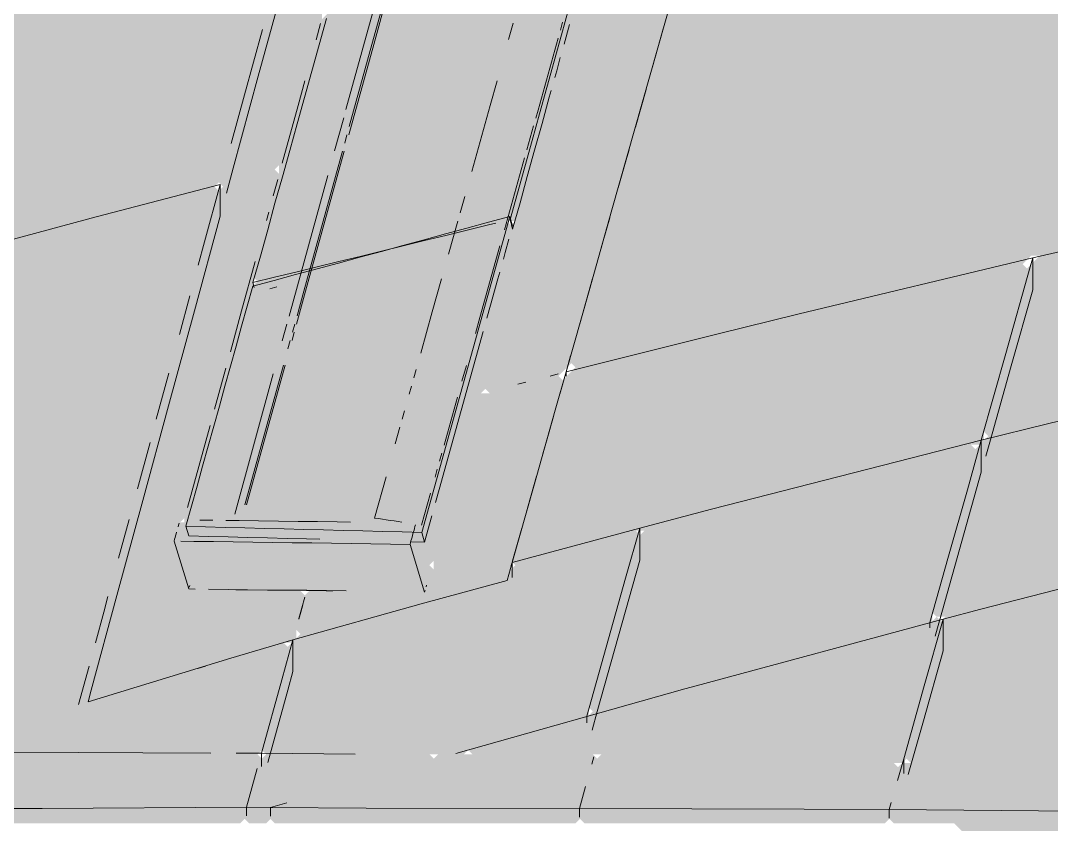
# Model space of a CAD drawing. Header units: millimetres. Extents: x 0 to 84100, y 0 to 59400.
# Drawn here: x 23284 to 24483, y 35242 to 36176 of the extents above; entities that cross this region are included whole.
import ezdxf

# ---------------------------------------------------------------- set-up
doc = ezdxf.new("R2010")
doc.units = ezdxf.units.MM
doc.layers.add('10_見えがかり', color=7, linetype='Continuous', lineweight=13)
doc.layers.add('12_見えがかり（ガラス）', color=5, linetype='Continuous', lineweight=9)

msp = doc.modelspace()

# ---------------------------------------------------------------- hatches: boundary and pattern name
at = {"layer": '10_見えがかり', "true_color": 0xbdbdbd}
for points in [[(24564.3, 38388.1), (24554.3, 38378.1), (24554.3, 38348.1), (24544.3, 38338.1), (24544.3, 38308.1), (24534.3, 38298.1), (24534.3, 38278.1), (24524.3, 38268.1), (24524.3, 38238.1), (24514.3, 38228.1), (24514.3, 38208.1), (24504.3, 38198.1), (24504.3, 38168.1), (24494.3, 38158.1), (24494.3, 38138.1), (24484.3, 38128.1), (24484.3, 38098.1), (24474.3, 38088.1), (24474.3, 38068.1), (24464.3, 38058.1), (24464.3, 38028.1), (24454.3, 38018.1), (24454.3, 37988.1), (24444.3, 37978.1), (24444.3, 37958.1), (24434.3, 37948.1), (24434.3, 37918.1), (24424.3, 37908.1), (24424.3, 37888.1), (24414.3, 37878.1), (24414.3, 37848.1), (24404.3, 37838.1), (24404.3, 37818.1), (24394.3, 37808.1), (24394.3, 37778.1), (24384.3, 37768.1), (24384.3, 37738.1), (24374.3, 37728.1), (24374.3, 37708.1), (24364.3, 37698.1), (24364.3, 37668.1), (24354.3, 37658.1), (24354.3, 37638.1), (24344.3, 37628.1), (24344.3, 37598.1), (24334.3, 37588.1), (24334.3, 37568.1), (24324.3, 37558.1), (24324.3, 37528.1), (24314.3, 37518.1), (24314.3, 37498.1), (24304.3, 37488.1), (24304.3, 37458.1), (24294.3, 37448.1), (24294.3, 37418.1), (24284.3, 37408.1), (24284.3, 37388.1), (24274.3, 37378.1), (24274.3, 37348.1), (24264.3, 37338.1), (24264.3, 37318.1), (24254.3, 37308.1), (24254.3, 37278.1), (24244.3, 37268.1), (24244.3, 37248.1), (24234.3, 37238.1), (24234.3, 37208.1), (24224.3, 37198.1), (24224.3, 37168.1), (24214.3, 37158.1), (24214.3, 37138.1), (24204.3, 37128.1), (24204.3, 37098.1), (24194.3, 37088.1), (24194.3, 37068.1), (24184.3, 37058.1), (24184.3, 37028.1), (24174.3, 37018.1), (24174.3, 36998.1), (24164.3, 36988.1), (24164.3, 36958.1), (24154.3, 36948.1), (24154.3, 36928.1), (24144.3, 36918.1), (24144.3, 36888.1), (24134.3, 36878.1), (24134.3, 36848.1), (24124.3, 36838.1), (24124.3, 36818.1), (24114.3, 36808.1), (24114.3, 36778.1), (24104.3, 36768.1), (24104.3, 36748.1), (24094.3, 36738.1), (24094.3, 36708.1), (24084.3, 36698.1), (24084.3, 36678.1), (24074.3, 36668.1), (24074.3, 36638.1), (24064.3, 36628.1), (24064.3, 36608.1), (24054.3, 36598.1), (24054.3, 36568.1), (24044.3, 36558.1), (24044.3, 36528.1), (24034.3, 36518.1), (24034.3, 36498.1), (24024.3, 36488.1), (24024.3, 36458.1), (24014.3, 36448.1), (24014.3, 36428.1), (24004.3, 36418.1), (24004.3, 36388.1), (23994.3, 36378.1), (23994.3, 36358.1), (23984.3, 36348.1), (23984.3, 36318.1), (23974.3, 36308.1), (23974.3, 36288.1), (23964.3, 36278.1), (23964.3, 36248.1), (23954.3, 36238.1), (23954.3, 36208.1), (23944.3, 36198.1), (23944.3, 36178.1), (23934.3, 36168.1), (23934.3, 36138.1), (23924.3, 36128.1), (23924.3, 36108.1), (23914.3, 36098.1), (23914.3, 36068.1), (23904.3, 36058.1), (23904.3, 36038.1), (23894.3, 36028.1), (23894.3, 35998.1), (23884.3, 35988.1), (23884.3, 35968.1), (23874.3, 35958.1), (23874.3, 35928.1), (23864.3, 35918.1), (23864.3, 35898.1), (23854.3, 35888.1), (23854.3, 35858.1), (23844.3, 35848.1), (23844.3, 35818.1), (23834.3, 35808.1), (23834.3, 35788.1), (23824.3, 35778.1), (23824.3, 35748.1), (23814.3, 35738.1), (23814.3, 35718.1), (23804.3, 35708.1), (23804.3, 35678.1), (23794.3, 35668.1), (23794.3, 35648.1), (23784.3, 35638.1), (23784.3, 35608.1), (23774.3, 35598.1), (23774.3, 35578.1), (23764.3, 35568.1), (23764.3, 35548.1), (23759.3, 35543.1), (23754.3, 35548.1), (23754.3, 35568.1), (23749.3, 35573.1), (23749.3, 35573.1), (23754.3, 35578.1), (23754.3, 35588.1), (23764.3, 35598.1), (23764.3, 35618.1), (23774.3, 35628.1), (23774.3, 35658.1), (23784.3, 35668.1), (23784.3, 35688.1), (23794.3, 35698.1), (23794.3, 35728.1), (23804.3, 35738.1), (23804.3, 35768.1), (23814.3, 35778.1), (23814.3, 35798.1), (23824.3, 35808.1), (23824.3, 35838.1), (23834.3, 35848.1), (23834.3, 35868.1), (23844.3, 35878.1), (23844.3, 35908.1), (23854.3, 35918.1), (23854.3, 35938.1), (23864.3, 35948.1), (23864.3, 35978.1), (23874.3, 35988.1), (23874.3, 36008.1), (23884.3, 36018.1), (23884.3, 36048.1), (23894.3, 36058.1), (23894.3, 36088.1), (23904.3, 36098.1), (23904.3, 36118.1), (23914.3, 36128.1), (23914.3, 36158.1), (23924.3, 36168.1), (23924.3, 36188.1), (23934.3, 36198.1), (23934.3, 36228.1), (23944.3, 36238.1), (23944.3, 36268.1), (23954.3, 36278.1), (23954.3, 36298.1), (23964.3, 36308.1), (23964.3, 36328.1), (23974.3, 36338.1), (23974.3, 36368.1), (23984.3, 36378.1), (23984.3, 36408.1), (23994.3, 36418.1), (23994.3, 36438.1), (24004.3, 36448.1), (24004.3, 36478.1), (24014.3, 36488.1), (24014.3, 36508.1), (24024.3, 36518.1), (24024.3, 36548.1), (24034.3, 36558.1), (24034.3, 36588.1), (24044.3, 36598.1), (24044.3, 36618.1), (24054.3, 36628.1), (24054.3, 36658.1), (24064.3, 36668.1), (24064.3, 36688.1), (24074.3, 36698.1), (24074.3, 36728.1), (24084.3, 36738.1), (24084.3, 36758.1), (24094.3, 36768.1), (24094.3, 36798.1), (24104.3, 36808.1), (24104.3, 36828.1), (24114.3, 36838.1), (24114.3, 36868.1), (24124.3, 36878.1), (24124.3, 36908.1), (24134.3, 36918.1), (24134.3, 36938.1), (24144.3, 36948.1), (24144.3, 36978.1), (24154.3, 36988.1), (24154.3, 37008.1), (24164.3, 37018.1), (24164.3, 37038.1), (24174.3, 37048.1), (24174.3, 37078.1), (24184.3, 37088.1), (24184.3, 37118.1), (24194.3, 37128.1), (24194.3, 37148.1), (24204.3, 37158.1), (24204.3, 37188.1), (24214.3, 37198.1), (24214.3, 37218.1), (24224.3, 37228.1), (24224.3, 37258.1), (24234.3, 37268.1), (24234.3, 37298.1), (24244.3, 37308.1), (24244.3, 37328.1), (24254.3, 37338.1), (24254.3, 37368.1), (24264.3, 37378.1), (24264.3, 37398.1), (24274.3, 37408.1), (24274.3, 37438.1), (24284.3, 37448.1), (24284.3, 37468.1), (24294.3, 37478.1), (24294.3, 37508.1), (24304.3, 37518.1), (24304.3, 37538.1), (24314.3, 37548.1), (24314.3, 37578.1), (24324.3, 37588.1), (24324.3, 37618.1), (24334.3, 37628.1), (24334.3, 37648.1), (24344.3, 37658.1), (24344.3, 37688.1), (24354.3, 37698.1), (24354.3, 37718.1), (24364.3, 37728.1), (24364.3, 37758.1), (24374.3, 37768.1), (24374.3, 37788.1), (24384.3, 37798.1), (24384.3, 37828.1), (24394.3, 37838.1), (24394.3, 37858.1), (24404.3, 37868.1), (24404.3, 37898.1), (24414.3, 37908.1), (24414.3, 37938.1), (24424.3, 37948.1), (24424.3, 37968.1), (24434.3, 37978.1), (24434.3, 38008.1), (24444.3, 38018.1), (24444.3, 38038.1), (24454.3, 38048.1), (24454.3, 38078.1), (24464.3, 38088.1), (24464.3, 38108.1), (24474.3, 38118.1), (24474.3, 38148.1), (24484.3, 38158.1), (24484.3, 38178.1), (24494.3, 38188.1), (24494.3, 38218.1), (24504.3, 38228.1), (24504.3, 38248.1), (24514.3, 38258.1), (24514.3, 38288.1), (24524.3, 38298.1), (24524.3, 38328.1), (24534.3, 38338.1), (24534.3, 38358.1), (24544.3, 38368.1), (24544.3, 38398.1), (24554.3, 38408.1), (24554.3, 38428.1), (24564.3, 38438.1)], [(23804.3, 36798.1), (23804.3, 36788.1), (23794.3, 36778.1), (23794.3, 36758.1), (23794.3, 36748.1), (23784.3, 36738.1), (23784.3, 36718.1), (23784.3, 36708.1), (23774.3, 36698.1), (23774.3, 36688.1), (23774.3, 36678.1), (23764.3, 36668.1), (23764.3, 36648.1), (23764.3, 36638.1), (23754.3, 36628.1), (23754.3, 36608.1), (23754.3, 36598.1), (23744.3, 36588.1), (23744.3, 36568.1), (23734.3, 36558.1), (23734.3, 36538.1), (23734.3, 36528.1), (23724.3, 36518.1), (23724.3, 36498.1), (23724.3, 36488.1), (23714.3, 36478.1), (23714.3, 36468.1), (23714.3, 36458.1), (23704.3, 36448.1), (23704.3, 36428.1), (23704.3, 36418.1), (23694.3, 36408.1), (23694.3, 36388.1), (23684.3, 36378.1), (23684.3, 36358.1), (23684.3, 36348.1), (23674.3, 36338.1), (23674.3, 36318.1), (23674.3, 36308.1), (23664.3, 36298.1), (23664.3, 36288.1), (23664.3, 36278.1), (23654.3, 36268.1), (23654.3, 36248.1), (23654.3, 36238.1), (23644.3, 36228.1), (23644.3, 36208.1), (23644.3, 36198.1), (23634.3, 36188.1), (23634.3, 36178.1), (23634.3, 36168.1), (23624.3, 36158.1), (23624.3, 36138.1), (23624.3, 36128.1), (23614.3, 36118.1), (23614.3, 36098.1), (23614.3, 36088.1), (23604.3, 36078.1), (23604.3, 36068.1), (23604.3, 36058.1), (23594.3, 36048.1), (23594.3, 36028.1), (23594.3, 36018.1), (23579.3, 36003.1), (23569.3, 36003.1), (23559.3, 35993.1), (23529.3, 35993.1), (23519.3, 35983.1), (23514.3, 35988.1), (23514.3, 35998.1), (23524.3, 36008.1), (23524.3, 36028.1), (23534.3, 36038.1), (23534.3, 36068.1), (23544.3, 36078.1), (23544.3, 36108.1), (23554.3, 36118.1), (23554.3, 36138.1), (23564.3, 36148.1), (23564.3, 36178.1), (23574.3, 36188.1), (23574.3, 36218.1), (23584.3, 36228.1), (23584.3, 36248.1), (23594.3, 36258.1), (23594.3, 36288.1), (23604.3, 36298.1), (23604.3, 36328.1), (23614.3, 36338.1), (23614.3, 36358.1), (23624.3, 36368.1), (23624.3, 36398.1), (23634.3, 36408.1), (23634.3, 36438.1), (23644.3, 36448.1), (23644.3, 36468.1), (23654.3, 36478.1), (23654.3, 36508.1), (23664.3, 36518.1), (23664.3, 36548.1), (23674.3, 36558.1), (23674.3, 36578.1), (23684.3, 36588.1), (23684.3, 36618.1), (23694.3, 36628.1), (23694.3, 36658.1), (23704.3, 36668.1), (23704.3, 36688.1), (23714.3, 36698.1), (23714.3, 36728.1), (23724.3, 36738.1), (23724.3, 36768.1), (23734.3, 36778.1), (23734.3, 36788.1), (23739.3, 36793.1), (23769.3, 36793.1), (23779.3, 36803.1), (23799.3, 36803.1)], [(23734.3, 36788.1), (23734.3, 36778.1), (23724.3, 36768.1), (23724.3, 36738.1), (23714.3, 36728.1), (23714.3, 36698.1), (23704.3, 36688.1), (23704.3, 36668.1), (23694.3, 36658.1), (23694.3, 36628.1), (23684.3, 36618.1), (23684.3, 36588.1), (23674.3, 36578.1), (23674.3, 36558.1), (23664.3, 36548.1), (23664.3, 36518.1), (23654.3, 36508.1), (23654.3, 36478.1), (23644.3, 36468.1), (23644.3, 36448.1), (23634.3, 36438.1), (23634.3, 36408.1), (23624.3, 36398.1), (23624.3, 36368.1), (23614.3, 36358.1), (23614.3, 36338.1), (23604.3, 36328.1), (23604.3, 36298.1), (23594.3, 36288.1), (23594.3, 36258.1), (23584.3, 36248.1), (23584.3, 36228.1), (23574.3, 36218.1), (23574.3, 36188.1), (23564.3, 36178.1), (23564.3, 36148.1), (23554.3, 36138.1), (23554.3, 36118.1), (23544.3, 36108.1), (23544.3, 36078.1), (23534.3, 36068.1), (23534.3, 36038.1), (23524.3, 36028.1), (23524.3, 36008.1), (23514.3, 35998.1), (23514.3, 35988.1), (23509.3, 35983.1), (23489.3, 35983.1), (23479.3, 35973.1), (23449.3, 35973.1), (23439.3, 35963.1), (23419.3, 35963.1), (23409.3, 35953.1), (23379.3, 35953.1), (23369.3, 35943.1), (23339.3, 35943.1), (23329.3, 35933.1), (23299.3, 35933.1), (23289.3, 35923.1), (23269.3, 35923.1), (23259.3, 35913.1), (23229.3, 35913.1), (23219.3, 35903.1), (23189.3, 35903.1), (23179.3, 35893.1), (23149.3, 35893.1), (23139.3, 35883.1), (23119.3, 35883.1), (23109.3, 35873.1), (23079.3, 35873.1), (23069.3, 35863.1), (23049.3, 35863.1), (23039.3, 35853.1), (23009.3, 35853.1), (22999.3, 35843.1), (22969.3, 35843.1), (22959.3, 35833.1), (22939.3, 35833.1), (22934.3, 35838.1), (22934.3, 35848.1), (22944.3, 35858.1), (22944.3, 35888.1), (22954.3, 35898.1), (22954.3, 35918.1), (22964.3, 35928.1), (22964.3, 35958.1), (22974.3, 35968.1), (22974.3, 35998.1), (22984.3, 36008.1), (22984.3, 36028.1), (22994.3, 36038.1), (22994.3, 36068.1), (23004.3, 36078.1), (23004.3, 36108.1), (23014.3, 36118.1), (23014.3, 36138.1), (23024.3, 36148.1), (23024.3, 36178.1), (23034.3, 36188.1), (23034.3, 36218.1), (23044.3, 36228.1), (23044.3, 36248.1), (23054.3, 36258.1), (23054.3, 36288.1), (23064.3, 36298.1), (23064.3, 36328.1), (23074.3, 36338.1), (23074.3, 36368.1), (23084.3, 36378.1), (23084.3, 36398.1), (23094.3, 36408.1), (23094.3, 36438.1), (23104.3, 36448.1), (23104.3, 36478.1), (23114.3, 36488.1), (23114.3, 36508.1), (23124.3, 36518.1), (23124.3, 36548.1), (23134.3, 36558.1), (23134.3, 36588.1), (23144.3, 36598.1), (23144.3, 36618.1), (23154.3, 36628.1), (23154.3, 36658.1), (23179.3, 36683.1), (23219.3, 36683.1), (23229.3, 36693.1), (23269.3, 36693.1), (23279.3, 36703.1), (23319.3, 36703.1), (23329.3, 36713.1), (23369.3, 36713.1), (23379.3, 36723.1), (23419.3, 36723.1), (23429.3, 36733.1), (23469.3, 36733.1), (23479.3, 36743.1), (23519.3, 36743.1), (23529.3, 36753.1), (23569.3, 36753.1), (23579.3, 36763.1), (23619.3, 36763.1), (23629.3, 36773.1), (23669.3, 36773.1), (23679.3, 36783.1), (23719.3, 36783.1), (23729.3, 36793.1)], [(24624.3, 36328.1), (24624.3, 36318.1), (24614.3, 36308.1), (24614.3, 36278.1), (24604.3, 36268.1), (24604.3, 36248.1), (24594.3, 36238.1), (24594.3, 36208.1), (24584.3, 36198.1), (24584.3, 36178.1), (24574.3, 36168.1), (24574.3, 36138.1), (24564.3, 36128.1), (24564.3, 36108.1), (24554.3, 36098.1), (24554.3, 36068.1), (24544.3, 36058.1), (24544.3, 36038.1), (24534.3, 36028.1), (24534.3, 35998.1), (24524.3, 35988.1), (24524.3, 35968.1), (24514.3, 35958.1), (24514.3, 35928.1), (24489.3, 35903.1), (24459.3, 35903.1), (24449.3, 35893.1), (24419.3, 35893.1), (24409.3, 35883.1), (24369.3, 35883.1), (24359.3, 35873.1), (24329.3, 35873.1), (24319.3, 35863.1), (24289.3, 35863.1), (24279.3, 35853.1), (24249.3, 35853.1), (24239.3, 35843.1), (24209.3, 35843.1), (24199.3, 35833.1), (24169.3, 35833.1), (24159.3, 35823.1), (24129.3, 35823.1), (24119.3, 35813.1), (24079.3, 35813.1), (24069.3, 35803.1), (24039.3, 35803.1), (24029.3, 35793.1), (23999.3, 35793.1), (23989.3, 35783.1), (23959.3, 35783.1), (23949.3, 35773.1), (23929.3, 35773.1), (23924.3, 35778.1), (23924.3, 35798.1), (23934.3, 35808.1), (23934.3, 35838.1), (23944.3, 35848.1), (23944.3, 35868.1), (23954.3, 35878.1), (23954.3, 35908.1), (23964.3, 35918.1), (23964.3, 35948.1), (23974.3, 35958.1), (23974.3, 35978.1), (23984.3, 35988.1), (23984.3, 36018.1), (23994.3, 36028.1), (23994.3, 36048.1), (24004.3, 36058.1), (24004.3, 36088.1), (24014.3, 36098.1), (24014.3, 36118.1), (24024.3, 36128.1), (24024.3, 36158.1), (24034.3, 36168.1), (24034.3, 36188.1), (24044.3, 36198.1), (24044.3, 36208.1), (24049.3, 36213.1), (24069.3, 36213.1), (24079.3, 36223.1), (24119.3, 36223.1), (24129.3, 36233.1), (24169.3, 36233.1), (24179.3, 36243.1), (24209.3, 36243.1), (24219.3, 36253.1), (24259.3, 36253.1), (24269.3, 36263.1), (24309.3, 36263.1), (24319.3, 36273.1), (24349.3, 36273.1), (24359.3, 36283.1), (24399.3, 36283.1), (24409.3, 36293.1), (24449.3, 36293.1), (24459.3, 36303.1), (24499.3, 36303.1), (24509.3, 36313.1), (24549.3, 36313.1), (24559.3, 36323.1), (24599.3, 36323.1), (24609.3, 36333.1), (24619.3, 36333.1)], [(24044.3, 36208.1), (24044.3, 36198.1), (24034.3, 36188.1), (24034.3, 36168.1), (24024.3, 36158.1), (24024.3, 36128.1), (24014.3, 36118.1), (24014.3, 36098.1), (24004.3, 36088.1), (24004.3, 36058.1), (23994.3, 36048.1), (23994.3, 36028.1), (23984.3, 36018.1), (23984.3, 35988.1), (23974.3, 35978.1), (23974.3, 35958.1), (23964.3, 35948.1), (23964.3, 35918.1), (23954.3, 35908.1), (23954.3, 35878.1), (23944.3, 35868.1), (23944.3, 35848.1), (23934.3, 35838.1), (23934.3, 35808.1), (23924.3, 35798.1), (23924.3, 35778.1), (23909.3, 35763.1), (23889.3, 35763.1), (23879.3, 35753.1), (23849.3, 35753.1), (23839.3, 35743.1), (23829.3, 35743.1), (23824.3, 35748.1), (23824.3, 35778.1), (23834.3, 35788.1), (23834.3, 35808.1), (23844.3, 35818.1), (23844.3, 35848.1), (23854.3, 35858.1), (23854.3, 35888.1), (23864.3, 35898.1), (23864.3, 35918.1), (23874.3, 35928.1), (23874.3, 35958.1), (23884.3, 35968.1), (23884.3, 35988.1), (23894.3, 35998.1), (23894.3, 36028.1), (23904.3, 36038.1), (23904.3, 36058.1), (23914.3, 36068.1), (23914.3, 36098.1), (23924.3, 36108.1), (23924.3, 36128.1), (23934.3, 36138.1), (23934.3, 36168.1), (23944.3, 36178.1), (23944.3, 36188.1), (23949.3, 36193.1), (23979.3, 36193.1), (23989.3, 36203.1), (24029.3, 36203.1), (24039.3, 36213.1)], [(23624.3, 36158.1), (23634.3, 36168.1), (23634.3, 36148.1), (23624.3, 36138.1)], [(23614.3, 36118.1), (23624.3, 36128.1), (23624.3, 36108.1), (23614.3, 36098.1)], [(23604.3, 36078.1), (23614.3, 36088.1), (23614.3, 36078.1), (23604.3, 36068.1)], [(23594.3, 36048.1), (23604.3, 36058.1), (23604.3, 36038.1), (23594.3, 36028.1)], [(23584.3, 36008.1), (23594.3, 36018.1), (23594.3, 36008.1), (23584.3, 35998.1)], [(23584.3, 35998.1), (23584.3, 35998.1), (23584.3, 35988.1), (23574.3, 35978.1), (23574.3, 35958.1), (23574.3, 35948.1), (23564.3, 35938.1), (23564.3, 35918.1), (23564.3, 35908.1), (23554.3, 35898.1), (23554.3, 35888.1), (23554.3, 35878.1), (23544.3, 35868.1), (23544.3, 35848.1), (23544.3, 35838.1), (23534.3, 35828.1), (23534.3, 35808.1), (23534.3, 35798.1), (23524.3, 35788.1), (23524.3, 35778.1), (23524.3, 35768.1), (23514.3, 35758.1), (23514.3, 35738.1), (23514.3, 35728.1), (23504.3, 35718.1), (23504.3, 35698.1), (23494.3, 35688.1), (23494.3, 35668.1), (23494.3, 35658.1), (23484.3, 35648.1), (23484.3, 35628.1), (23484.3, 35618.1), (23474.3, 35608.1), (23474.3, 35598.1), (23464.3, 35588.1), (23464.3, 35548.1), (23474.3, 35538.1), (23474.3, 35518.1), (23479.3, 35513.1), (23609.3, 35513.1), (23614.3, 35508.1), (23614.3, 35488.1), (23604.3, 35478.1), (23604.3, 35458.1), (23599.3, 35453.1), (23579.3, 35453.1), (23569.3, 35443.1), (23549.3, 35443.1), (23539.3, 35433.1), (23509.3, 35433.1), (23499.3, 35423.1), (23479.3, 35423.1), (23469.3, 35413.1), (23449.3, 35413.1), (23439.3, 35403.1), (23409.3, 35403.1), (23399.3, 35393.1), (23379.3, 35393.1), (23369.3, 35383.1), (23359.3, 35383.1), (23354.3, 35388.1), (23354.3, 35408.1), (23364.3, 35418.1), (23364.3, 35438.1), (23374.3, 35448.1), (23374.3, 35478.1), (23384.3, 35488.1), (23384.3, 35518.1), (23394.3, 35528.1), (23394.3, 35548.1), (23404.3, 35558.1), (23404.3, 35588.1), (23414.3, 35598.1), (23414.3, 35628.1), (23424.3, 35638.1), (23424.3, 35658.1), (23434.3, 35668.1), (23434.3, 35698.1), (23444.3, 35708.1), (23444.3, 35738.1), (23454.3, 35748.1), (23454.3, 35778.1), (23464.3, 35788.1), (23464.3, 35808.1), (23474.3, 35818.1), (23474.3, 35848.1), (23484.3, 35858.1), (23484.3, 35888.1), (23494.3, 35898.1), (23494.3, 35918.1), (23504.3, 35928.1), (23504.3, 35958.1), (23514.3, 35968.1), (23514.3, 35978.1), (23529.3, 35993.1), (23559.3, 35993.1), (23569.3, 36003.1), (23579.3, 36003.1)], [(23514.3, 35978.1), (23514.3, 35968.1), (23504.3, 35958.1), (23504.3, 35928.1), (23494.3, 35918.1), (23494.3, 35898.1), (23484.3, 35888.1), (23484.3, 35858.1), (23474.3, 35848.1), (23474.3, 35818.1), (23464.3, 35808.1), (23464.3, 35788.1), (23454.3, 35778.1), (23454.3, 35748.1), (23444.3, 35738.1), (23444.3, 35708.1), (23434.3, 35698.1), (23434.3, 35668.1), (23424.3, 35658.1), (23424.3, 35638.1), (23414.3, 35628.1), (23414.3, 35598.1), (23404.3, 35588.1), (23404.3, 35558.1), (23394.3, 35548.1), (23394.3, 35528.1), (23384.3, 35518.1), (23384.3, 35488.1), (23374.3, 35478.1), (23374.3, 35448.1), (23364.3, 35438.1), (23364.3, 35418.1), (23354.3, 35408.1), (23354.3, 35388.1), (23359.3, 35383.1), (23369.3, 35383.1), (23379.3, 35393.1), (23399.3, 35393.1), (23409.3, 35403.1), (23439.3, 35403.1), (23449.3, 35413.1), (23469.3, 35413.1), (23479.3, 35423.1), (23499.3, 35423.1), (23509.3, 35433.1), (23539.3, 35433.1), (23549.3, 35443.1), (23569.3, 35443.1), (23579.3, 35453.1), (23589.3, 35453.1), (23594.3, 35448.1), (23594.3, 35418.1), (23584.3, 35408.1), (23584.3, 35388.1), (23574.3, 35378.1), (23574.3, 35348.1), (23564.3, 35338.1), (23564.3, 35328.1), (23559.3, 35323.1), (22869.3, 35323.1), (22859.3, 35333.1), (22849.3, 35333.1), (22844.3, 35338.1), (22844.3, 35358.1), (22854.3, 35368.1), (22854.3, 35398.1), (22864.3, 35408.1), (22864.3, 35438.1), (22874.3, 35448.1), (22874.3, 35468.1), (22884.3, 35478.1), (22884.3, 35508.1), (22894.3, 35518.1), (22894.3, 35548.1), (22904.3, 35558.1), (22904.3, 35578.1), (22914.3, 35588.1), (22914.3, 35618.1), (22924.3, 35628.1), (22924.3, 35658.1), (22934.3, 35668.1), (22934.3, 35698.1), (22944.3, 35708.1), (22944.3, 35728.1), (22954.3, 35738.1), (22954.3, 35768.1), (22964.3, 35778.1), (22964.3, 35808.1), (22974.3, 35818.1), (22974.3, 35838.1), (22979.3, 35843.1), (22999.3, 35843.1), (23009.3, 35853.1), (23039.3, 35853.1), (23049.3, 35863.1), (23069.3, 35863.1), (23079.3, 35873.1), (23109.3, 35873.1), (23119.3, 35883.1), (23139.3, 35883.1), (23149.3, 35893.1), (23179.3, 35893.1), (23189.3, 35903.1), (23219.3, 35903.1), (23229.3, 35913.1), (23259.3, 35913.1), (23269.3, 35923.1), (23289.3, 35923.1), (23299.3, 35933.1), (23329.3, 35933.1), (23339.3, 35943.1), (23369.3, 35943.1), (23379.3, 35953.1), (23409.3, 35953.1), (23419.3, 35963.1), (23439.3, 35963.1), (23449.3, 35973.1), (23479.3, 35973.1), (23489.3, 35983.1), (23509.3, 35983.1)], [(23574.3, 35978.1), (23584.3, 35988.1), (23584.3, 35968.1), (23574.3, 35958.1)], [(24854.3, 35988.1), (24854.3, 35968.1), (24844.3, 35958.1), (24844.3, 35928.1), (24834.3, 35918.1), (24834.3, 35898.1), (24824.3, 35888.1), (24824.3, 35858.1), (24814.3, 35848.1), (24814.3, 35828.1), (24804.3, 35818.1), (24804.3, 35788.1), (24799.3, 35783.1), (24779.3, 35783.1), (24769.3, 35773.1), (24729.3, 35773.1), (24719.3, 35763.1), (24689.3, 35763.1), (24679.3, 35753.1), (24649.3, 35753.1), (24639.3, 35743.1), (24609.3, 35743.1), (24599.3, 35733.1), (24569.3, 35733.1), (24559.3, 35723.1), (24529.3, 35723.1), (24519.3, 35713.1), (24489.3, 35713.1), (24479.3, 35703.1), (24449.3, 35703.1), (24439.3, 35693.1), (24409.3, 35693.1), (24404.3, 35698.1), (24404.3, 35708.1), (24414.3, 35718.1), (24414.3, 35748.1), (24424.3, 35758.1), (24424.3, 35778.1), (24434.3, 35788.1), (24434.3, 35818.1), (24444.3, 35828.1), (24444.3, 35858.1), (24454.3, 35868.1), (24454.3, 35888.1), (24469.3, 35903.1), (24489.3, 35903.1), (24499.3, 35913.1), (24539.3, 35913.1), (24549.3, 35923.1), (24579.3, 35923.1), (24589.3, 35933.1), (24619.3, 35933.1), (24629.3, 35943.1), (24669.3, 35943.1), (24679.3, 35953.1), (24709.3, 35953.1), (24719.3, 35963.1), (24749.3, 35963.1), (24759.3, 35973.1), (24799.3, 35973.1), (24809.3, 35983.1), (24839.3, 35983.1), (24849.3, 35993.1)], [(23564.3, 35938.1), (23574.3, 35948.1), (23574.3, 35928.1), (23564.3, 35918.1)], [(23554.3, 35898.1), (23564.3, 35908.1), (23564.3, 35898.1), (23554.3, 35888.1)], [(24454.3, 35888.1), (24454.3, 35868.1), (24444.3, 35858.1), (24444.3, 35828.1), (24434.3, 35818.1), (24434.3, 35788.1), (24424.3, 35778.1), (24424.3, 35758.1), (24414.3, 35748.1), (24414.3, 35718.1), (24404.3, 35708.1), (24404.3, 35688.1), (24399.3, 35683.1), (24369.3, 35683.1), (24359.3, 35673.1), (24329.3, 35673.1), (24319.3, 35663.1), (24289.3, 35663.1), (24279.3, 35653.1), (24249.3, 35653.1), (24239.3, 35643.1), (24209.3, 35643.1), (24199.3, 35633.1), (24169.3, 35633.1), (24159.3, 35623.1), (24129.3, 35623.1), (24119.3, 35613.1), (24089.3, 35613.1), (24079.3, 35603.1), (24059.3, 35603.1), (24049.3, 35593.1), (24019.3, 35593.1), (24009.3, 35583.1), (23979.3, 35583.1), (23969.3, 35573.1), (23939.3, 35573.1), (23929.3, 35563.1), (23899.3, 35563.1), (23889.3, 35553.1), (23869.3, 35553.1), (23859.3, 35543.1), (23854.3, 35548.1), (23854.3, 35558.1), (23864.3, 35568.1), (23864.3, 35588.1), (23874.3, 35598.1), (23874.3, 35628.1), (23884.3, 35638.1), (23884.3, 35658.1), (23894.3, 35668.1), (23894.3, 35698.1), (23904.3, 35708.1), (23904.3, 35728.1), (23914.3, 35738.1), (23914.3, 35758.1), (23929.3, 35773.1), (23949.3, 35773.1), (23959.3, 35783.1), (23989.3, 35783.1), (23999.3, 35793.1), (24029.3, 35793.1), (24039.3, 35803.1), (24069.3, 35803.1), (24079.3, 35813.1), (24119.3, 35813.1), (24129.3, 35823.1), (24159.3, 35823.1), (24169.3, 35833.1), (24199.3, 35833.1), (24209.3, 35843.1), (24239.3, 35843.1), (24249.3, 35853.1), (24279.3, 35853.1), (24289.3, 35863.1), (24319.3, 35863.1), (24329.3, 35873.1), (24359.3, 35873.1), (24369.3, 35883.1), (24409.3, 35883.1), (24419.3, 35893.1), (24449.3, 35893.1)], [(23544.3, 35868.1), (23554.3, 35878.1), (23554.3, 35858.1), (23544.3, 35848.1)], [(23534.3, 35828.1), (23544.3, 35838.1), (23544.3, 35818.1), (23534.3, 35808.1)], [(23524.3, 35788.1), (23534.3, 35798.1), (23534.3, 35788.1), (23524.3, 35778.1)], [(24794.3, 35778.1), (24794.3, 35758.1), (24784.3, 35748.1), (24784.3, 35718.1), (24774.3, 35708.1), (24774.3, 35688.1), (24764.3, 35678.1), (24764.3, 35648.1), (24754.3, 35638.1), (24754.3, 35618.1), (24744.3, 35608.1), (24744.3, 35588.1), (24729.3, 35573.1), (24699.3, 35573.1), (24689.3, 35563.1), (24659.3, 35563.1), (24649.3, 35553.1), (24619.3, 35553.1), (24609.3, 35543.1), (24589.3, 35543.1), (24579.3, 35533.1), (24549.3, 35533.1), (24539.3, 35523.1), (24509.3, 35523.1), (24499.3, 35513.1), (24469.3, 35513.1), (24459.3, 35503.1), (24429.3, 35503.1), (24419.3, 35493.1), (24389.3, 35493.1), (24379.3, 35483.1), (24349.3, 35483.1), (24344.3, 35488.1), (24344.3, 35498.1), (24354.3, 35508.1), (24354.3, 35538.1), (24364.3, 35548.1), (24364.3, 35568.1), (24374.3, 35578.1), (24374.3, 35608.1), (24384.3, 35618.1), (24384.3, 35638.1), (24394.3, 35648.1), (24394.3, 35678.1), (24409.3, 35693.1), (24439.3, 35693.1), (24449.3, 35703.1), (24479.3, 35703.1), (24489.3, 35713.1), (24519.3, 35713.1), (24529.3, 35723.1), (24559.3, 35723.1), (24569.3, 35733.1), (24599.3, 35733.1), (24609.3, 35743.1), (24639.3, 35743.1), (24649.3, 35753.1), (24679.3, 35753.1), (24689.3, 35763.1), (24719.3, 35763.1), (24729.3, 35773.1), (24769.3, 35773.1), (24779.3, 35783.1), (24789.3, 35783.1)], [(23514.3, 35758.1), (23524.3, 35768.1), (23524.3, 35748.1), (23514.3, 35738.1)], [(23914.3, 35758.1), (23914.3, 35738.1), (23904.3, 35728.1), (23904.3, 35708.1), (23894.3, 35698.1), (23894.3, 35668.1), (23884.3, 35658.1), (23884.3, 35638.1), (23874.3, 35628.1), (23874.3, 35598.1), (23864.3, 35588.1), (23864.3, 35568.1), (23854.3, 35558.1), (23854.3, 35528.1), (23849.3, 35523.1), (23829.3, 35523.1), (23819.3, 35513.1), (23789.3, 35513.1), (23779.3, 35503.1), (23759.3, 35503.1), (23749.3, 35493.1), (23719.3, 35493.1), (23709.3, 35483.1), (23679.3, 35483.1), (23669.3, 35473.1), (23649.3, 35473.1), (23639.3, 35463.1), (23609.3, 35463.1), (23604.3, 35468.1), (23604.3, 35478.1), (23614.3, 35488.1), (23614.3, 35508.1), (23619.3, 35513.1), (23749.3, 35513.1), (23754.3, 35518.1), (23754.3, 35528.1), (23764.3, 35538.1), (23764.3, 35568.1), (23774.3, 35578.1), (23774.3, 35598.1), (23784.3, 35608.1), (23784.3, 35638.1), (23794.3, 35648.1), (23794.3, 35668.1), (23804.3, 35678.1), (23804.3, 35708.1), (23814.3, 35718.1), (23814.3, 35738.1), (23819.3, 35743.1), (23839.3, 35743.1), (23849.3, 35753.1), (23879.3, 35753.1), (23889.3, 35763.1), (23909.3, 35763.1)], [(23504.3, 35718.1), (23514.3, 35728.1), (23514.3, 35708.1), (23504.3, 35698.1)], [(23494.3, 35688.1), (23504.3, 35698.1), (23504.3, 35678.1), (23494.3, 35668.1)], [(24394.3, 35678.1), (24394.3, 35648.1), (24384.3, 35638.1), (24384.3, 35618.1), (24374.3, 35608.1), (24374.3, 35578.1), (24364.3, 35568.1), (24364.3, 35548.1), (24354.3, 35538.1), (24354.3, 35508.1), (24344.3, 35498.1), (24344.3, 35478.1), (24339.3, 35473.1), (24319.3, 35473.1), (24309.3, 35463.1), (24279.3, 35463.1), (24269.3, 35453.1), (24239.3, 35453.1), (24229.3, 35443.1), (24209.3, 35443.1), (24199.3, 35433.1), (24169.3, 35433.1), (24159.3, 35423.1), (24129.3, 35423.1), (24119.3, 35413.1), (24089.3, 35413.1), (24079.3, 35403.1), (24059.3, 35403.1), (24049.3, 35393.1), (24019.3, 35393.1), (24009.3, 35383.1), (23989.3, 35383.1), (23979.3, 35373.1), (23949.3, 35373.1), (23944.3, 35378.1), (23944.3, 35388.1), (23954.3, 35398.1), (23954.3, 35418.1), (23964.3, 35428.1), (23964.3, 35458.1), (23974.3, 35468.1), (23974.3, 35498.1), (23984.3, 35508.1), (23984.3, 35528.1), (23994.3, 35538.1), (23994.3, 35568.1), (24019.3, 35593.1), (24049.3, 35593.1), (24059.3, 35603.1), (24079.3, 35603.1), (24089.3, 35613.1), (24119.3, 35613.1), (24129.3, 35623.1), (24159.3, 35623.1), (24169.3, 35633.1), (24199.3, 35633.1), (24209.3, 35643.1), (24239.3, 35643.1), (24249.3, 35653.1), (24279.3, 35653.1), (24289.3, 35663.1), (24319.3, 35663.1), (24329.3, 35673.1), (24359.3, 35673.1), (24369.3, 35683.1), (24389.3, 35683.1)], [(23484.3, 35648.1), (23494.3, 35658.1), (23494.3, 35638.1), (23484.3, 35628.1)], [(23474.3, 35608.1), (23484.3, 35618.1), (23484.3, 35608.1), (23474.3, 35598.1)], [(23754.3, 35568.1), (23754.3, 35548.1), (23764.3, 35538.1), (23754.3, 35528.1), (23754.3, 35518.1), (23749.3, 35513.1), (23479.3, 35513.1), (23474.3, 35518.1), (23474.3, 35538.1), (23464.3, 35548.1), (23464.3, 35588.1), (23469.3, 35593.1), (23474.3, 35593.1), (23474.3, 35588.1), (23479.3, 35583.1), (23579.3, 35583.1), (23589.3, 35573.1), (23749.3, 35573.1)], [(24004.3, 35578.1), (23994.3, 35568.1), (23994.3, 35538.1), (23984.3, 35528.1), (23984.3, 35508.1), (23974.3, 35498.1), (23974.3, 35468.1), (23964.3, 35458.1), (23964.3, 35428.1), (23954.3, 35418.1), (23954.3, 35398.1), (23944.3, 35388.1), (23944.3, 35368.1), (23939.3, 35363.1), (23919.3, 35363.1), (23909.3, 35353.1), (23879.3, 35353.1), (23869.3, 35343.1), (23849.3, 35343.1), (23839.3, 35333.1), (23809.3, 35333.1), (23799.3, 35323.1), (23569.3, 35323.1), (23564.3, 35328.1), (23564.3, 35338.1), (23574.3, 35348.1), (23574.3, 35378.1), (23584.3, 35388.1), (23584.3, 35408.1), (23594.3, 35418.1), (23594.3, 35448.1), (23609.3, 35463.1), (23639.3, 35463.1), (23649.3, 35473.1), (23669.3, 35473.1), (23679.3, 35483.1), (23709.3, 35483.1), (23719.3, 35493.1), (23749.3, 35493.1), (23759.3, 35503.1), (23779.3, 35503.1), (23789.3, 35513.1), (23819.3, 35513.1), (23829.3, 35523.1), (23849.3, 35523.1), (23854.3, 35528.1), (23854.3, 35538.1), (23869.3, 35553.1), (23889.3, 35553.1), (23899.3, 35563.1), (23929.3, 35563.1), (23939.3, 35573.1), (23969.3, 35573.1), (23979.3, 35583.1), (23999.3, 35583.1)], [(24744.3, 35578.1), (24744.3, 35558.1), (24734.3, 35548.1), (24734.3, 35518.1), (24724.3, 35508.1), (24724.3, 35488.1), (24714.3, 35478.1), (24714.3, 35448.1), (24704.3, 35438.1), (24704.3, 35418.1), (24694.3, 35408.1), (24694.3, 35378.1), (24684.3, 35368.1), (24684.3, 35348.1), (24674.3, 35338.1), (24674.3, 35318.1), (24669.3, 35313.1), (24319.3, 35313.1), (24314.3, 35318.1), (24314.3, 35338.1), (24324.3, 35348.1), (24324.3, 35378.1), (24334.3, 35388.1), (24334.3, 35418.1), (24344.3, 35428.1), (24344.3, 35448.1), (24354.3, 35458.1), (24354.3, 35478.1), (24359.3, 35483.1), (24379.3, 35483.1), (24389.3, 35493.1), (24419.3, 35493.1), (24429.3, 35503.1), (24459.3, 35503.1), (24469.3, 35513.1), (24499.3, 35513.1), (24509.3, 35523.1), (24539.3, 35523.1), (24549.3, 35533.1), (24579.3, 35533.1), (24589.3, 35543.1), (24609.3, 35543.1), (24619.3, 35553.1), (24649.3, 35553.1), (24659.3, 35563.1), (24689.3, 35563.1), (24699.3, 35573.1), (24729.3, 35573.1), (24739.3, 35583.1)], [(24354.3, 35478.1), (24354.3, 35458.1), (24344.3, 35448.1), (24344.3, 35428.1), (24334.3, 35418.1), (24334.3, 35388.1), (24324.3, 35378.1), (24324.3, 35348.1), (24314.3, 35338.1), (24314.3, 35318.1), (24309.3, 35313.1), (24289.3, 35313.1), (24279.3, 35323.1), (23809.3, 35323.1), (23804.3, 35328.1), (23809.3, 35333.1), (23839.3, 35333.1), (23849.3, 35343.1), (23869.3, 35343.1), (23879.3, 35353.1), (23909.3, 35353.1), (23919.3, 35363.1), (23939.3, 35363.1), (23949.3, 35373.1), (23979.3, 35373.1), (23989.3, 35383.1), (24009.3, 35383.1), (24019.3, 35393.1), (24049.3, 35393.1), (24059.3, 35403.1), (24079.3, 35403.1), (24089.3, 35413.1), (24119.3, 35413.1), (24129.3, 35423.1), (24159.3, 35423.1), (24169.3, 35433.1), (24199.3, 35433.1), (24209.3, 35443.1), (24229.3, 35443.1), (24239.3, 35453.1), (24269.3, 35453.1), (24279.3, 35463.1), (24309.3, 35463.1), (24319.3, 35473.1), (24339.3, 35473.1), (24349.3, 35483.1)], [(23564.3, 35318.1), (23554.3, 35308.1), (23554.3, 35278.1), (23544.3, 35268.1), (23544.3, 35248.1), (23539.3, 35243.1), (23189.3, 35243.1), (23184.3, 35248.1), (23184.3, 35278.1), (23194.3, 35288.1), (23194.3, 35318.1), (23199.3, 35323.1), (23559.3, 35323.1)], [(23764.3, 35318.1), (23759.3, 35313.1), (23739.3, 35313.1), (23729.3, 35303.1), (23709.3, 35303.1), (23699.3, 35293.1), (23669.3, 35293.1), (23659.3, 35283.1), (23639.3, 35283.1), (23629.3, 35273.1), (23599.3, 35273.1), (23589.3, 35263.1), (23579.3, 35263.1), (23574.3, 35258.1), (23574.3, 35248.1), (23569.3, 35243.1), (23549.3, 35243.1), (23544.3, 35248.1), (23544.3, 35268.1), (23554.3, 35278.1), (23554.3, 35308.1), (23569.3, 35323.1), (23759.3, 35323.1)], [(23954.3, 35318.1), (23944.3, 35308.1), (23944.3, 35288.1), (23934.3, 35278.1), (23934.3, 35248.1), (23929.3, 35243.1), (23579.3, 35243.1), (23574.3, 35248.1), (23574.3, 35258.1), (23579.3, 35263.1), (23589.3, 35263.1), (23599.3, 35273.1), (23629.3, 35273.1), (23639.3, 35283.1), (23659.3, 35283.1), (23669.3, 35293.1), (23699.3, 35293.1), (23709.3, 35303.1), (23729.3, 35303.1), (23739.3, 35313.1), (23759.3, 35313.1), (23769.3, 35323.1), (23949.3, 35323.1)], [(24289.3, 35313.1), (24299.3, 35313.1), (24304.3, 35308.1), (24304.3, 35278.1), (24294.3, 35268.1), (24294.3, 35248.1), (24289.3, 35243.1), (23939.3, 35243.1), (23934.3, 35248.1), (23934.3, 35278.1), (23944.3, 35288.1), (23944.3, 35308.1), (23959.3, 35323.1), (24279.3, 35323.1)], [(24674.3, 35308.1), (24664.3, 35298.1), (24664.3, 35278.1), (24654.3, 35268.1), (24654.3, 35248.1), (24649.3, 35243.1), (24619.3, 35243.1), (24609.3, 35233.1), (24379.3, 35233.1), (24369.3, 35243.1), (24299.3, 35243.1), (24294.3, 35248.1), (24294.3, 35268.1), (24304.3, 35278.1), (24304.3, 35308.1), (24309.3, 35313.1), (24669.3, 35313.1)]]:
    msp.add_hatch(color=8, dxfattribs=at).paths.add_polyline_path(points)
at = {"layer": '12_見えがかり（ガラス）', "true_color": 0xdce9f2}
for points in [[(23949.3, 36313.1), (23954.3, 36308.1), (23954.3, 36278.1), (23944.3, 36268.1), (23944.3, 36238.1), (23934.3, 36228.1), (23934.3, 36198.1), (23924.3, 36188.1), (23924.3, 36168.1), (23914.3, 36158.1), (23914.3, 36128.1), (23904.3, 36118.1), (23904.3, 36098.1), (23894.3, 36088.1), (23894.3, 36058.1), (23884.3, 36048.1), (23884.3, 36018.1), (23874.3, 36008.1), (23874.3, 35988.1), (23864.3, 35978.1), (23864.3, 35948.1), (23859.3, 35943.1), (23819.3, 35943.1), (23809.3, 35933.1), (23779.3, 35933.1), (23769.3, 35923.1), (23749.3, 35923.1), (23739.3, 35913.1), (23709.3, 35913.1), (23699.3, 35903.1), (23669.3, 35903.1), (23659.3, 35893.1), (23639.3, 35893.1), (23629.3, 35883.1), (23599.3, 35883.1), (23589.3, 35873.1), (23559.3, 35873.1), (23554.3, 35878.1), (23554.3, 35888.1), (23564.3, 35898.1), (23564.3, 35918.1), (23574.3, 35928.1), (23574.3, 35958.1), (23584.3, 35968.1), (23584.3, 35998.1), (23594.3, 36008.1), (23594.3, 36028.1), (23604.3, 36038.1), (23604.3, 36068.1), (23614.3, 36078.1), (23614.3, 36098.1), (23624.3, 36108.1), (23624.3, 36138.1), (23634.3, 36148.1), (23634.3, 36178.1), (23644.3, 36188.1), (23644.3, 36208.1), (23654.3, 36218.1), (23654.3, 36238.1), (23659.3, 36243.1), (23679.3, 36243.1), (23689.3, 36253.1), (23719.3, 36253.1), (23729.3, 36263.1), (23769.3, 36263.1), (23779.3, 36273.1), (23809.3, 36273.1), (23819.3, 36283.1), (23849.3, 36283.1), (23859.3, 36293.1), (23889.3, 36293.1), (23899.3, 36303.1), (23929.3, 36303.1), (23939.3, 36313.1)], [(23849.3, 35943.1), (23854.3, 35938.1), (23854.3, 35918.1), (23844.3, 35908.1), (23844.3, 35878.1), (23834.3, 35868.1), (23834.3, 35848.1), (23824.3, 35838.1), (23824.3, 35808.1), (23814.3, 35798.1), (23814.3, 35778.1), (23804.3, 35768.1), (23804.3, 35738.1), (23794.3, 35728.1), (23794.3, 35698.1), (23784.3, 35688.1), (23784.3, 35668.1), (23774.3, 35658.1), (23774.3, 35628.1), (23764.3, 35618.1), (23764.3, 35598.1), (23754.3, 35588.1), (23754.3, 35578.1), (23749.3, 35573.1), (23589.3, 35573.1), (23579.3, 35583.1), (23479.3, 35583.1), (23474.3, 35588.1), (23474.3, 35598.1), (23484.3, 35608.1), (23484.3, 35628.1), (23494.3, 35638.1), (23494.3, 35668.1), (23504.3, 35678.1), (23504.3, 35698.1), (23514.3, 35708.1), (23514.3, 35738.1), (23524.3, 35748.1), (23524.3, 35778.1), (23534.3, 35788.1), (23534.3, 35808.1), (23544.3, 35818.1), (23544.3, 35848.1), (23554.3, 35858.1), (23554.3, 35868.1), (23559.3, 35873.1), (23589.3, 35873.1), (23599.3, 35883.1), (23629.3, 35883.1), (23639.3, 35893.1), (23659.3, 35893.1), (23669.3, 35903.1), (23699.3, 35903.1), (23709.3, 35913.1), (23739.3, 35913.1), (23749.3, 35923.1), (23769.3, 35923.1), (23779.3, 35933.1), (23809.3, 35933.1), (23819.3, 35943.1)]]:
    msp.add_hatch(color=8, dxfattribs=at).paths.add_polyline_path(points)

# ---------------------------------------------------------------- linework, layer by layer
at = {"layer": '10_見えがかり'}
for points in [[(22961.9, 35934.9), (22990.8, 36041.7), (23019.7, 36148.6), (23048.7, 36255.5), (23077.6, 36362.3), (23106.5, 36469.2), (23135.4, 36576.1), (23162.3, 36675.4), (23198.3, 36682.9), (23448.9, 36734.1), (23734.8, 36789.8), (23734.8, 36752.8), (23705.7, 36645.9), (23676.6, 36539.1), (23647.5, 36432.2), (23618.4, 36325.3), (23589.3, 36218.5), (23560.2, 36111.6), (23531.1, 36004.7), (23523.2, 35975.8)], [(23918.3, 35767.8), (23944.9, 35862.1), (23971.6, 35956.3), (23998.3, 36050.5), (24025, 36144.8), (24043.7, 36210.6), (24174, 36239), (24333.8, 36273.1), (24625.3, 36333.2), (24625.3, 36296.2), (24598.7, 36202), (24572.1, 36107.8), (24545.4, 36013.5), (24518.8, 35919.3), (24515.7, 35908.2)], [(23699.1, 36207.3), (23662.1, 36072.8)], [(23692.4, 36148.6), (23708.2, 36206)], [(23694.4, 36148.6), (23710.2, 36206)], [(23544.3, 36090.1), (23564.9, 36165.9)], [(23627.4, 36153.9), (23632.7, 36173)], [(23851.4, 36154.2), (23856.8, 36173.3)], [(23914.2, 36174.4), (23911.6, 36165.1)], [(24018.8, 36122.6), (24031.2, 36166.6)], [(23909, 36155.8), (23885.6, 36072.3)], [(23665.3, 36043.4), (23694.4, 36148.6)], [(23666, 36053), (23692.4, 36148.6)], [(23606.4, 36077.5), (23614.3, 36106.2)], [(23829.9, 36077.4), (23838, 36106.2)], [(23998.8, 36052.3), (24011.3, 36096.3)], [(23528.8, 36033.3), (23544.3, 36090.1)], [(23588.1, 36010.7), (23606.4, 36077.5)], [(23808.4, 36000.7), (23829.9, 36077.4)], [(23885.6, 36072.3), (23883, 36063)], [(23659.5, 36063.2), (23648.9, 36024.8)], [(23660.7, 36033.9), (23663.3, 36043.4)], [(23880.4, 36053.8), (23872.6, 36025.9)], [(23613.2, 35861.7), (23658.1, 36024.3)], [(23615.2, 35861.7), (23660.1, 36024.3)], [(23988.9, 36017.1), (23991.4, 36025.9)], [(23870, 36016.7), (23846.5, 35933.1)], [(23978.9, 35981.9), (23988.9, 36017.1)], [(23641, 35996), (23596.1, 35832.8)], [(22867.9, 35434.8), (22897.8, 35545), (22927.6, 35655.2), (22957.5, 35765.4), (22977.9, 35840.7), (23103, 35875.7), (23371.4, 35948.2), (23515.9, 35985.9), (23515.9, 35948.9), (23485.9, 35838.7), (23455.9, 35728.4), (23425.8, 35618.2), (23395.8, 35508), (23365.8, 35397.8), (23362.1, 35384.3), (23528.1, 35434.8), (23600.5, 35456.4), (23600.5, 35419.4), (23594.5, 35397.8), (23571.1, 35313.7)], [(23497.7, 35918.9), (23515.9, 35985.9)], [(23577.5, 35972.6), (23582.8, 35991.7)], [(24401.2, 35680.5), (24401.2, 35688.3), (24429.7, 35789.1), (24458.2, 35889.9), (24461.1, 35900.3), (24857.2, 35990.7), (24857.2, 35953.7), (24828.5, 35852.9), (24804.7, 35769.2)], [(23794.9, 35952.8), (23800.3, 35971.9)], [(23569.7, 35943.9), (23572.3, 35953.5)], [(23781.5, 35904.8), (23792.2, 35943.2)], [(23961.5, 35920.4), (23968.9, 35946.8)], [(23490.3, 35892), (23497.7, 35918.9)], [(23841.3, 35914.6), (23817.9, 35831.1)], [(23959, 35911.6), (23961.5, 35920.4)], [(23855.5, 35546.4), (23880.6, 35634.9), (23905.6, 35723.3), (23918.3, 35767.8), (24093.7, 35811.8), (24189.5, 35835.3), (24461.1, 35900.3), (24461.1, 35863.3), (24436.1, 35774.8), (24411.1, 35686.3), (24406.5, 35670)], [(23540.8, 35839), (23556.5, 35896.2)], [(23762.6, 35837.7), (23773.4, 35876)], [(23934.1, 35823.7), (23949, 35876.4)], [(23468.4, 35811.3), (23480.6, 35856.2)], [(23604.6, 35823.5), (23615.2, 35861.7)], [(23613.2, 35861.7), (23605.3, 35833.1)], [(23527.7, 35791.3), (23540.8, 35839)], [(23749.1, 35789.7), (23762.6, 35837.7)], [(23817.9, 35831.1), (23812.7, 35812.5)], [(23593.4, 35823.2), (23588.1, 35804)], [(23602.6, 35823.5), (23600, 35813.9)], [(23597.4, 35804.4), (23594.7, 35794.8)], [(23599.4, 35804.4), (23602, 35813.9)], [(23923.5, 35786.4), (23918.3, 35767.8)], [(24363.2, 35553.5), (24385, 35630.6), (24401.2, 35688.3), (24479.7, 35707.8), (24798.7, 35785), (24798.7, 35748), (24776.8, 35670.8), (24754.9, 35593.6), (24748.4, 35571)], [(23509.3, 35724.5), (23522.4, 35772.2)], [(23589.4, 35775.7), (23544.6, 35613.1)], [(23546.6, 35613.1), (23591.4, 35775.7)], [(23741.1, 35760.9), (23743.8, 35770.5)], [(23802.3, 35775.4), (23797.1, 35756.9)], [(23910.9, 35741.9), (23918.3, 35767.8)], [(23918.3, 35763), (23918.3, 35767.8)], [(23441.5, 35712.7), (23456.2, 35766.5)], [(23577.6, 35765.6), (23532.7, 35602.4)], [(23871.3, 35755.8), (23862, 35753.4)], [(23871.3, 35755.8), (23862, 35753.4)], [(23908.9, 35765.4), (23899.5, 35763)], [(23908.9, 35765.4), (23899.5, 35763)], [(23735.7, 35741.8), (23738.4, 35751.3)], [(23791.9, 35738.3), (23776.2, 35682.6)], [(23727.6, 35713), (23730.3, 35722.6)], [(23896.2, 35690), (23903.5, 35715.9)], [(23477.8, 35610), (23504, 35705.4)], [(23719.5, 35684.2), (23724.9, 35703.4)], [(23419.5, 35632), (23434.2, 35685.8)], [(23891.3, 35672.7), (23896.2, 35690)], [(23965, 35447.7), (23987.5, 35527.9), (24003.8, 35586.1), (24087.4, 35608.1), (24401.2, 35688.3), (24401.2, 35651.3), (24378.6, 35571.1), (24355.9, 35490.9), (24347.4, 35460.5)], [(23773.6, 35673.4), (23771, 35664.1)], [(23768.4, 35654.8), (23765.8, 35645.5)], [(23695.3, 35597.9), (23708.8, 35645.8)], [(23874.1, 35612.1), (23883.9, 35646.7)], [(23760.6, 35627), (23750.2, 35589.8)], [(23874.1, 35612.1), (23871.7, 35603.4)], [(23397.6, 35551.3), (23409.8, 35596.2)], [(23466.9, 35587.7), (23467.4, 35589.7)], [(23467.4, 35589.7), (23468, 35591.8)], [(23492, 35595.6), (23507.3, 35595.4)], [(23522.5, 35595.2), (23537.8, 35595)], [(23537.8, 35595), (23560.6, 35594.7)], [(23560.6, 35594.7), (23583.5, 35594.3)], [(23583.5, 35594.3), (23606.4, 35594)], [(23606.4, 35594), (23629.2, 35593.7)], [(23629.2, 35593.7), (23652.1, 35593.4)], [(23652.1, 35593.4), (23667.3, 35593.2)], [(23699.9, 35597.2), (23695.3, 35597.9)], [(23704.5, 35596.5), (23699.9, 35597.2)], [(23709, 35595.9), (23704.5, 35596.5)], [(23713.6, 35595.2), (23709, 35595.9)], [(23718.2, 35594.5), (23713.6, 35595.2)], [(23722.8, 35593.9), (23718.2, 35594.5)], [(23727.3, 35593.2), (23722.8, 35593.9)], [(23742.4, 35588), (23741.8, 35585.9)], [(23743, 35590), (23742.4, 35588)], [(23463.4, 35575.3), (23464, 35577.3)], [(23464, 35577.3), (23464.6, 35579.4)], [(23464.6, 35579.4), (23465.1, 35581.5)], [(23600.5, 35456.4), (23749.8, 35498), (23849.5, 35525.3), (23855.5, 35546.4), (24003.8, 35586.1), (24003.8, 35549.1), (23979.1, 35461), (23954.4, 35372.9), (23948.4, 35351.2)], [(23739, 35575.6), (23738.4, 35573.5)], [(23739.5, 35577.6), (23739, 35575.6)], [(23740.1, 35579.7), (23739.5, 35577.6)], [(23740.7, 35581.8), (23740.1, 35579.7)], [(23741.3, 35583.8), (23740.7, 35581.8)], [(23741.8, 35585.9), (23741.3, 35583.8)], [(23866.8, 35586.1), (23854.5, 35542.9)], [(24356.7, 35480.4), (24400.8, 35492), (24747.9, 35581.2), (24747.9, 35544.2), (24722.6, 35455), (24697.3, 35365.8), (24679, 35301.7)], [(23462.3, 35571.1), (23462.8, 35573.2)], [(23462.3, 35571.1), (23479.2, 35515.5)], [(23462.8, 35573.2), (23463.4, 35575.3)], [(23485.1, 35570.8), (23469.9, 35571)], [(23508, 35570.5), (23485.1, 35570.8)], [(23530.9, 35570.2), (23508, 35570.5)], [(23553.7, 35569.8), (23530.9, 35570.2)], [(23576.6, 35569.5), (23553.7, 35569.8)], [(23599.5, 35569.2), (23576.6, 35569.5)], [(23622.3, 35568.9), (23599.5, 35569.2)], [(23645.2, 35568.6), (23622.3, 35568.9)], [(23668.1, 35568.2), (23645.2, 35568.6)], [(23690.9, 35567.9), (23668.1, 35568.2)], [(23713.8, 35567.6), (23690.9, 35567.9)], [(23736.7, 35567.3), (23713.8, 35567.6)], [(23736.7, 35567.3), (23737.2, 35569.3)], [(23736.7, 35567.3), (23753.6, 35511.7)], [(23737.8, 35571.4), (23737.2, 35569.3)], [(23738.4, 35573.5), (23737.8, 35571.4)], [(24341.4, 35470.4), (24341.4, 35476.3), (24363.2, 35553.5)], [(23855.5, 35528.6), (23855.5, 35546.4)], [(23486.9, 35515.4), (23479.2, 35515.5)], [(23479.8, 35517.6), (23480.4, 35519.6)], [(23755.9, 35519.9), (23755.3, 35517.9)], [(23380.5, 35488.6), (23385.3, 35506.5)], [(23525, 35514.9), (23502.1, 35515.2)], [(23547.8, 35514.5), (23525, 35514.9)], [(23616.6, 35514.2), (23534.1, 35514.6)], [(23570.7, 35514.2), (23547.8, 35514.5)], [(23593.6, 35513.9), (23570.7, 35514.2)], [(23616.4, 35513.6), (23593.6, 35513.9)], [(23607.4, 35481.1), (23614.3, 35505.9)], [(23639.3, 35513.3), (23616.4, 35513.6)], [(23662.2, 35513.2), (23616.6, 35514.2)], [(23646.9, 35513.2), (23639.3, 35513.3)], [(23753.6, 35511.7), (23754.2, 35513.7)], [(23609.5, 35488.6), (23611.8, 35497.1)], [(23370.7, 35452.7), (23380.5, 35488.6)], [(23609.5, 35488.6), (23607.2, 35480.5)], [(23789.9, 35324.1), (24056.3, 35399.2), (24069.6, 35402.8), (24356.7, 35480.4), (24356.7, 35443.4), (24333.8, 35362.2), (24316.2, 35299.8)], [(24310.9, 35300.8), (24310.9, 35318), (24334.8, 35402.8), (24356.7, 35480.4)], [(23563.9, 35309.2), (23563.9, 35324.6), (23587.6, 35409.9), (23600.5, 35456.4)], [(23600.5, 35456.4), (23591.3, 35453.6)], [(23942.5, 35359.8), (23942.5, 35367.5), (23965, 35447.7)], [(23351.2, 35381), (23363.4, 35425.8)], [(23498.9, 35425.7), (23489.7, 35422.9)], [(23426, 35324.8), (23200.6, 35325.9)], [(23504.8, 35324.7), (23426, 35324.8)], [(23563.9, 35324.6), (23534.3, 35324.6)], [(23672.8, 35323.2), (23563.9, 35324.6)], [(23948.1, 35311.8), (23950.6, 35320.4)], [(23950.6, 35320.4), (23948.1, 35311.8)], [(24303.7, 35292.6), (24310.9, 35318)], [(24303.7, 35292.6), (24310.9, 35318)], [(23558.9, 35306.6), (23546.4, 35261.6)], [(23558.9, 35306.6), (23546.4, 35261.6)], [(23933.7, 35260.1), (23940.9, 35285.9)], [(23940.9, 35285.9), (23933.7, 35260.1)], [(23593.3, 35266.9), (23574.5, 35261.4)], [(23593.3, 35266.9), (23574.5, 35261.4)], [(24294.2, 35258.9), (24296.5, 35267.3)], [(24294.2, 35258.9), (24296.5, 35267.3)], [(23308.7, 35260.3), (23182.5, 35260.1)], [(23546.4, 35261.6), (23308.7, 35260.3)], [(23546.4, 35251.6), (23546.4, 35261.6)], [(23574.5, 35261.4), (23546.4, 35261.6)], [(23546.4, 35251.6), (23546.4, 35261.6)], [(23685.8, 35260.7), (23574.5, 35261.4)], [(23574.5, 35251.4), (23574.5, 35261.4)], [(23574.5, 35251.4), (23574.5, 35261.4)], [(23933.7, 35260.1), (23685.8, 35260.7)], [(24195.1, 35259.5), (23933.7, 35260.1)], [(23933.7, 35250.1), (23933.7, 35260.1)], [(23933.7, 35250.1), (23933.7, 35260.1)], [(24294.2, 35258.9), (24195.1, 35259.5)], [(24554.6, 35256.8), (24294.2, 35258.9)], [(24294.2, 35248.9), (24294.2, 35258.9)], [(24294.2, 35248.9), (24294.2, 35258.9)]]:
    msp.add_lwpolyline(points, dxfattribs=at)
at = {"layer": '12_見えがかり（ガラス）'}
for points in [[(23921.3, 36190.6), (23912.8, 36159.9)], [(23630.8, 36148.2), (23639.4, 36178.9)], [(23922.2, 36171.7), (23915.8, 36148.7)], [(23912.8, 36159.9), (23904.3, 36129.2)], [(23622.3, 36117.5), (23630.8, 36148.2)], [(23904.3, 36129.2), (23895.7, 36098.5)], [(23911.5, 36133.3), (23907.3, 36117.9)], [(23613.8, 36086.8), (23622.3, 36117.5)], [(23907.3, 36117.9), (23905.1, 36110.3)], [(23895.7, 36098.5), (23887.2, 36067.7)], [(23900.9, 36094.9), (23898.7, 36087.2)], [(23605.2, 36056.1), (23613.8, 36086.8)], [(23898.7, 36087.2), (23890.2, 36056.5)], [(23887.2, 36067.7), (23878.7, 36037)], [(23596.7, 36025.3), (23605.2, 36056.1)], [(23890.2, 36056.5), (23881.6, 36025.8)], [(23878.7, 36037), (23870.1, 36006.3)], [(23588.2, 35994.6), (23596.7, 36025.3)], [(23881.6, 36025.8), (23873.1, 35995.1)], [(23870.1, 36006.3), (23861.6, 35975.6)], [(23873.1, 35995.1), (23864.6, 35964.4)], [(23579.6, 35963.9), (23588.2, 35994.6)], [(23861.6, 35975.6), (23853.1, 35944.9)], [(23571.1, 35933.2), (23579.6, 35963.9)], [(23864.6, 35964.4), (23856, 35933.7)], [(23827.9, 35941.8), (23852.8, 35948.6)], [(23852.8, 35948.6), (23844.2, 35917.9)], [(23852.8, 35948.6), (23856, 35937.4)], [(23802.9, 35935), (23827.9, 35941.8)], [(23828.1, 35938.8), (23803.2, 35932.7)], [(23836.4, 35940.8), (23828.1, 35938.8)], [(23853.1, 35944.9), (23856, 35933.7)], [(23562.6, 35902.5), (23571.1, 35933.2)], [(23753.1, 35921.5), (23778, 35928.3)], [(23778.3, 35926.6), (23753.4, 35920.5)], [(23778, 35928.3), (23802.9, 35935)], [(23803.2, 35932.7), (23778.3, 35926.6)], [(23703.3, 35908), (23728.2, 35914.7)], [(23728.5, 35914.4), (23703.5, 35908.3)], [(23728.2, 35914.7), (23753.1, 35921.5)], [(23753.4, 35920.5), (23728.5, 35914.4)], [(23844.2, 35917.9), (23835.7, 35887.3)], [(23851.8, 35922.1), (23847.5, 35906.8)], [(23554, 35871.8), (23562.6, 35902.5)], [(23653.4, 35894.4), (23678.3, 35901.2)], [(23678.6, 35902.2), (23653.7, 35896.1)], [(23678.3, 35901.2), (23703.3, 35908)], [(23703.5, 35908.3), (23678.6, 35902.2)], [(23847.5, 35906.8), (23845.4, 35899.1)], [(23603.6, 35880.9), (23628.5, 35887.7)], [(23628.8, 35890), (23603.9, 35883.9)], [(23628.5, 35887.7), (23653.4, 35894.4)], [(23653.7, 35896.1), (23628.8, 35890)], [(23835.7, 35887.3), (23827.2, 35856.7)], [(23578.9, 35877.9), (23554, 35871.8)], [(23578.7, 35874.1), (23603.6, 35880.9)], [(23603.9, 35883.9), (23578.9, 35877.9)], [(23839, 35876.2), (23830.4, 35845.5)], [(23841.1, 35883.8), (23839, 35876.2)], [(23553.7, 35867.4), (23547.3, 35844.1)], [(23553.7, 35867.4), (23578.7, 35874.1)], [(23554, 35871.8), (23555.5, 35866.1)], [(23581.9, 35866.6), (23573.6, 35864.6)], [(23827.2, 35856.7), (23818.6, 35826.1)], [(23540.8, 35820.9), (23547.3, 35844.1)], [(23830.4, 35845.5), (23826.2, 35830.2)], [(23534.3, 35797.6), (23540.8, 35820.9)], [(23818.6, 35826.1), (23810.1, 35795.5)], [(23821.9, 35814.9), (23813.4, 35784.3)], [(23527.8, 35774.4), (23534.3, 35797.6)], [(23810.1, 35795.5), (23801.6, 35764.8)], [(23813.4, 35784.3), (23804.8, 35753.7)], [(23521.3, 35751.1), (23527.8, 35774.4)], [(23801.6, 35764.8), (23793, 35734.2)], [(23514.9, 35727.8), (23521.3, 35751.1)], [(23804.8, 35753.7), (23796.3, 35723.1)], [(23793, 35734.2), (23784.5, 35703.6)], [(23508.4, 35704.6), (23514.9, 35727.8)], [(23796.3, 35723.1), (23787.8, 35692.4)], [(23501.9, 35681.3), (23508.4, 35704.6)], [(23784.5, 35703.6), (23776, 35673)], [(23787.8, 35692.4), (23779.2, 35661.8)], [(23495.4, 35658.1), (23501.9, 35681.3)], [(23776, 35673), (23767.4, 35642.4)], [(23779.2, 35661.8), (23770.7, 35631.2)], [(23488.9, 35634.8), (23495.4, 35658.1)], [(23767.4, 35642.4), (23758.9, 35611.8)], [(23482.4, 35611.6), (23488.9, 35634.8)], [(23770.7, 35631.2), (23766.4, 35615.9)], [(23476, 35588.3), (23482.4, 35611.6)], [(23758.9, 35611.8), (23750.4, 35581.1)], [(23762.2, 35600.6), (23753.6, 35570)], [(23498.8, 35587.7), (23476, 35588.3)], [(23476, 35588.3), (23479.2, 35577.2)], [(23521.7, 35587.1), (23498.8, 35587.7)], [(23502.1, 35576.6), (23479.2, 35577.2)], [(23525, 35576), (23502.1, 35576.6)], [(23544.6, 35586.5), (23521.7, 35587.1)], [(23547.8, 35575.4), (23525, 35576)], [(23567.4, 35585.9), (23544.6, 35586.5)], [(23570.7, 35574.8), (23547.8, 35575.4)], [(23590.3, 35585.3), (23567.4, 35585.9)], [(23613.2, 35584.7), (23590.3, 35585.3)], [(23636, 35584.1), (23613.2, 35584.7)], [(23658.9, 35583.5), (23636, 35584.1)], [(23681.8, 35582.9), (23658.9, 35583.5)], [(23704.6, 35582.3), (23681.8, 35582.9)], [(23727.5, 35581.7), (23704.6, 35582.3)], [(23750.4, 35581.1), (23727.5, 35581.7)], [(23750.4, 35581.1), (23753.6, 35570)], [(23593.6, 35574.2), (23570.7, 35574.8)], [(23616.4, 35573.6), (23593.6, 35574.2)], [(23631.7, 35573.2), (23616.4, 35573.6)], [(23753.6, 35570), (23738.4, 35570.4)]]:
    msp.add_lwpolyline(points, dxfattribs=at)

doc.saveas('drawing.dxf')
